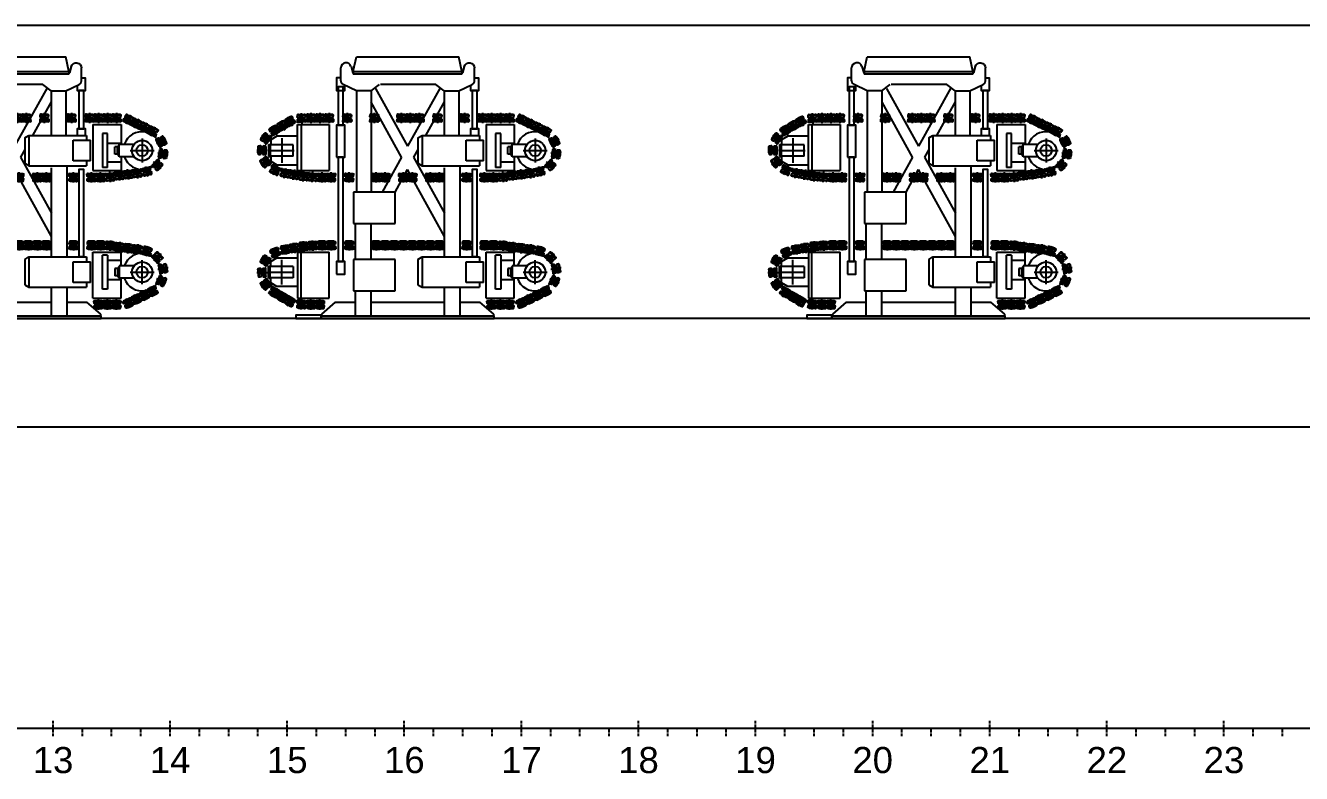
# Model space of a CAD drawing. Extents: x -77424 to 170509, y -26698 to 150000.
# Drawn here: x 35741 to 66254, y -1079 to 16800 of the extents above; entities that cross this region are included whole.
import ezdxf
from ezdxf.enums import TextEntityAlignment as Align

# ---------------------------------------------------------------- set-up
doc = ezdxf.new("R2010")
doc.units = 0
doc.header["$LTSCALE"] = 3.5
doc.header["$MEASUREMENT"] = 0
doc.header["$PDMODE"] = 35
doc.header["$PDSIZE"] = -1
doc.linetypes.add('E127-X-REF$0$CENTER2', pattern=[28.575, 19.05, -3.175, 3.175, -3.175])
doc.layers.get('0').update_dxf_attribs({"linetype": 'CONTINUOUS'})
doc.layers.add('_REFERENCE', color=253, linetype='CONTINUOUS')
doc.layers.add('E127-X-REF$0$1.04-FRAMELINES', color=2, linetype='E127-X-REF$0$CENTER2')
doc.styles.add('E127-X-REF$0$USOS-Text', font='arial.ttf')

# ---------------------------------------------------------------- blocks, each defined once
blk = doc.blocks.new('structure')
for p, q in [((-1305, 5910), (-1230, 6250)), ((-1230, 6250), (1220, 6250)), ((1295, 5910), (1220, 6250)), ((-1605, 5679), (-1605, 5988)), ((-1359, 6020), (-1316, 5868)), ((-1305, 5910), (-1305, 5840)), ((-1305, 5900), (1295, 5900)), ((1295, 5840), (-1305, 5840)), ((1295, 5910), (1295, 5840)), ((1349, 6020), (1306, 5868)), ((1595, 5679), (1595, 5988)), ((-1230, 5440), (-1547, 5588)), ((-880, 5440), (-680, 5590)), ((-770, 5495), (-5, 4113)), ((670, 5590), (-657, 5590)), ((771, 5514), (-5, 4113)), ((870, 5440), (670, 5590)), ((1220, 5440), (1537, 5588)), ((-1230, 5440), (-1230, 3015)), ((-880, 5440), (-1230, 5440)), ((-880, 5440), (-880, 3015)), ((870, 5440), (870, 4385)), ((870, 5440), (1220, 5440)), ((1220, 5440), (1220, 4385)), ((-148, 3855), (-876, 5171)), ((870, 5177), (425, 4374)), ((239, 4317), (339, 4374)), ((239, 4317), (239, 3707)), ((339, 4374), (339, 3649)), ((339, 4374), (1716, 4374)), ((1716, 4374), (1716, 4262)), ((239, 4038), (138, 3855)), ((1397, 4262), (1810, 4262)), ((1397, 3762), (1397, 4262)), ((1810, 3762), (1810, 4262)), ((-148, 3855), (-613, 3015)), ((138, 3855), (880, 2515)), ((239, 3707), (339, 3649)), ((1810, 3762), (1397, 3762)), ((1716, 3762), (1716, 3649)), ((-305, 3015), (-5, 3557)), ((880, 1959), (-5, 3557)), ((339, 3649), (1716, 3649)), ((880, 1467), (880, 3600)), ((1245, 3639), (1245, 1467)), ((-1300, 3015), (-1300, 2265)), ((-300, 3015), (-1300, 3015)), ((-300, 2265), (-300, 3015)), ((-1300, 2265), (-300, 2265)), ((-1255, 1407), (-1255, 2265)), ((-880, 1407), (-880, 2265)), ((-1300, 1407), (-1300, 657)), ((-300, 1407), (-1300, 1407)), ((-300, 657), (-300, 1407)), ((239, 1410), (339, 1467)), ((239, 1410), (239, 800)), ((339, 1467), (339, 742)), ((339, 1467), (1716, 1467)), ((1397, 1355), (1810, 1355)), ((1397, 855), (1397, 1355)), ((1716, 1467), (1716, 1355)), ((1810, 855), (1810, 1355)), ((-1300, 657), (-300, 657)), ((-1255, 50), (-1255, 657)), ((-880, 50), (-880, 657)), ((239, 800), (339, 742)), ((339, 742), (1716, 742)), ((880, 50), (880, 742)), ((1245, 742), (1245, 50)), ((1810, 855), (1397, 855)), ((1716, 855), (1716, 742)), ((-1734, 390), (-2065, 100)), ((-1734, 390), (-1255, 390)), ((-880, 390), (880, 390)), ((1245, 390), (1724, 390)), ((2055, 100), (1724, 390)), ((-2065, 100), (-2065, 50)), ((2055, 50), (2055, 100))]:
    blk.add_line(p, q)
for points in [[(-1605, 5746), (-1705, 5746), (-1705, 5446), (-1505, 5446), (-1505, 5568)], [(1495, 5568), (1495, 5445), (1695, 5445), (1695, 5745), (1595, 5745)], [(1695, 4374), (1695, 4530), (1495, 4530), (1495, 4374)]]:
    blk.add_lwpolyline(points)
for points in [[(-1665, 4620), (-1545, 4620), (-1545, 5534), (-1665, 5534)], [(1535, 4531), (1655, 4531), (1655, 5445), (1535, 5445)], [(-1705, 3850), (-1505, 3850), (-1505, 4620), (-1705, 4620)], [(-1665, 1360), (-1545, 1360), (-1545, 3850), (-1665, 3850)], [(1535, 1478), (1655, 1478), (1655, 3562), (1535, 3562)], [(-1705, 1060), (-1505, 1060), (-1505, 1360), (-1705, 1360)], [(-2675, 0), (-2075, 0), (-2075, 80), (-2675, 80)], [(-2075, 0), (2065, 0), (2065, 50), (-2075, 50)]]:
    blk.add_lwpolyline(points, close=True)
for centre, start, end in [((-1505, 5679), 180, 245), ((1495, 5679), 295, 0)]:
    blk.add_arc(centre, 100, start, end)
blk.add_ellipse((-1480, 5988), major_axis=(-125, 0), ratio=0.965926, start_param=3.407731, end_param=6.283185)
at = {"extrusion": (0, 0, -1)}
blk.add_ellipse((1470, 5988), major_axis=(125, 0), ratio=0.965926, start_param=3.407731, end_param=6.283185, dxfattribs=at)
blk.add_point((0, 0))
blk = doc.blocks.new('pad')
for p, q in [((-105, 67), (-110, 14)), ((-110, 14), (-109, 9)), ((-97, 72), (-105, 67)), ((-102, 172), (-103, 168)), ((-103, 168), (-103, 135)), ((-102, 50), (102, 50)), ((-99, 120), (-99, 144)), ((-95, 156), (-98, 156)), ((-98, 145), (-95, 145)), ((-59, 72), (-97, 72)), ((-85, 77), (-96, 75)), ((-96, 75), (-96, 72)), ((-95, 158), (-94, 159)), ((-95, 158), (-95, 109)), ((-94, 111), (-95, 111)), ((-95, 109), (-94, 108)), ((94, 159), (-94, 159)), ((-94, 108), (-94, 111)), ((-13, 111), (-94, 111)), ((-94, 108), (-13, 108)), ((-94, 21), (104, 21)), ((-71, 188), (-92, 182)), ((-75, 77), (-85, 77)), ((84, 0), (-84, 0)), ((-76, 108), (-74, 72)), ((-75, 72), (-75, 77)), ((-10, 85), (-72, 85)), ((-68, 188), (68, 188)), ((-56, 21), (-56, 35)), ((-47, 21), (-47, 35)), ((-33, 64), (-32, 67)), ((-33, 64), (43, 64)), ((-28, 21), (-28, 35)), ((-27, 72), (27, 72)), ((-18, 21), (-18, 35)), ((-13, 111), (-13, 108)), ((-10, 103), (-10, 72)), ((-10, 103), (-5, 103)), ((-5, 109), (5, 109)), ((-5, 109), (-5, 72)), ((0, 217), (0, -31)), ((5, 109), (5, 72)), ((10, 103), (5, 103)), ((10, 103), (10, 72)), ((10, 85), (72, 85)), ((13, 111), (13, 108)), ((13, 111), (94, 111)), ((94, 108), (13, 108)), ((18, 21), (18, 35)), ((28, 21), (28, 35)), ((33, 64), (32, 67)), ((47, 21), (47, 35)), ((56, 21), (56, 35)), ((59, 72), (97, 72)), ((71, 188), (92, 182)), ((76, 108), (74, 72)), ((75, 72), (75, 77)), ((75, 77), (85, 77)), ((85, 77), (96, 75)), ((95, 158), (94, 159)), ((94, 108), (94, 111)), ((94, 111), (95, 111)), ((95, 109), (94, 108)), ((95, 158), (95, 109)), ((95, 156), (98, 156)), ((98, 145), (95, 145)), ((96, 75), (96, 72)), ((97, 72), (105, 67)), ((99, 120), (99, 144)), ((102, 172), (103, 168)), ((103, 168), (103, 135)), ((105, 67), (110, 14)), ((110, 14), (109, 9))]:
    blk.add_line(p, q)
for points in [[(-84, 0), (-85, 0), (-107, 6)], [(-35, 50), (-37, 55), (-44, 65), (-49, 69), (-55, 72), (-59, 72)], [(-18, 35), (-28, 35), (-47, 35), (-56, 35)], [(18, 35), (28, 35), (47, 35), (56, 35)], [(35, 50), (37, 55), (44, 65), (49, 69), (55, 72), (59, 72)], [(84, 0), (85, 0), (107, 6)]]:
    blk.add_lwpolyline(points)
for points in [[(-29, 136), (-19, 136), (-14, 127), (-19, 118), (-29, 118), (-34, 127)], [(29, 136), (19, 136), (14, 127), (19, 118), (29, 118), (34, 127)]]:
    blk.add_lwpolyline(points, close=True)
for centre, radius, start, end in [((-105, 14), 5, 175, 185), ((-106, 9), 3, 185, 255), ((-102, 45), 5, 90, 175), ((-98, 135), 5, 180, 258.463), ((-91, 120), 7.5, 180, 237.769), ((-37, -11), 50, 67.6012, 112.3988), ((-27, 67), 5, 90, 175), ((37, -11), 50, 67.6012, 112.3988), ((27, 67), 5, 5, 90), ((91, 120), 7.5, 302.231, 0), ((98, 135), 5, 281.537, 0), ((102, 45), 5, 5, 90), ((106, 9), 3, 285, 355), ((105, 14), 5, 355, 5)]:
    blk.add_arc(centre, radius, start, end)
for centre, major_axis, ratio, start_param, end_param in [((-88, 169), (15, 0), 0.939926, 1.865031, 2.903271), ((-98, 183), (0, -27.4), 0.182385, 5.127165, 6.283185), ((-86, 144), (-12, 0), 0.976709, 6.192132, 6.283185), ((-98, 150), (5, 0), 0.976709, 4.521168, 4.712389), ((-68, 176), (13, 0), 0.939926, 1.570796, 1.865031)]:
    blk.add_ellipse(centre, major_axis=major_axis, ratio=ratio, start_param=start_param, end_param=end_param)
at = {"extrusion": (0, 0, -1)}
for centre, major_axis, ratio, start_param, end_param in [((0, 104), (15, 0), 0.976616, 3.627111, 5.797667), ((0, 101), (-15, 0), 0.976616, 0.485518, 2.656075), ((68, 176), (-13, 0), 0.939926, 1.570796, 1.865031), ((88, 169), (-15, 0), 0.939926, 1.865031, 2.903271), ((98, 183), (0, -27.4), 0.182385, 5.127165, 6.283185), ((98, 150), (-5, 0), 0.976709, 4.521168, 4.712389), ((86, 144), (12, 0), 0.976709, 6.192132, 6.283185)]:
    blk.add_ellipse(centre, major_axis=major_axis, ratio=ratio, start_param=start_param, end_param=end_param, dxfattribs=at)
blk = doc.blocks.new('tracks')
for p, q in [((-2640, 3532), (-2640, 4637)), ((-2640, 4637), (-1880, 4637)), ((-2555, 4637), (-2555, 3532)), ((-1880, 4637), (-1880, 3532)), ((1870, 4637), (2545, 4637)), ((1870, 4637), (1870, 3532)), ((2545, 4637), (2545, 4159)), ((-3130, 4352), (-3280, 4265)), ((-2640, 4352), (-3130, 4352)), ((2096, 4419), (2096, 3604)), ((2221, 4419), (2096, 4419)), ((2221, 3604), (2221, 4419)), ((-3330, 4157), (-3330, 3867)), ((-3330, 4157), (-3290, 4157)), ((-3290, 4157), (-3290, 3867)), ((-2740, 4147), (-3290, 4147)), ((-3280, 4265), (-3280, 4147)), ((-2740, 3877), (-2740, 4147)), ((2221, 4187), (2545, 4187)), ((2393, 3922), (2393, 4102)), ((2453, 4102), (2393, 4102)), ((2453, 4102), (2498, 4147)), ((2453, 3922), (2453, 4102)), ((2498, 3864), (2498, 4159)), ((2852, 4159), (2498, 4159)), ((2498, 3864), (2498, 4159)), ((-3330, 3867), (-3290, 3867)), ((-3290, 3947), (-3290, 3877)), ((-2740, 3877), (-3290, 3877)), ((-3280, 3877), (-3280, 3759)), ((-3280, 3759), (-3130, 3672)), ((-3130, 3672), (-2640, 3672)), ((2545, 3732), (2221, 3732)), ((2453, 3922), (2393, 3922)), ((2453, 3922), (2498, 3877)), ((2852, 3864), (2498, 3864)), ((2545, 3864), (2545, 3532)), ((-2640, 3532), (-1880, 3532)), ((1870, 3532), (2545, 3532)), ((2221, 3604), (2096, 3604)), ((-2640, 1585), (-1880, 1585)), ((-2640, 1585), (-2640, 480)), ((-2555, 480), (-2555, 1585)), ((-1880, 480), (-1880, 1585)), ((1870, 1585), (2545, 1585)), ((1870, 480), (1870, 1585)), ((2545, 1253), (2545, 1585)), ((-3330, 960), (-3330, 1250)), ((-3330, 1250), (-3290, 1250)), ((-3290, 960), (-3290, 1250)), ((-2740, 1240), (-3290, 1240)), ((-3290, 1170), (-3290, 1240)), ((-3280, 1358), (-3130, 1445)), ((-3280, 1240), (-3280, 1358)), ((-3130, 1445), (-2640, 1445)), ((-2740, 1240), (-2740, 970)), ((2096, 698), (2096, 1513)), ((2221, 1513), (2096, 1513)), ((2221, 1513), (2221, 698)), ((2545, 1385), (2221, 1385)), ((2453, 1195), (2498, 1240)), ((2498, 1253), (2498, 958)), ((2852, 1253), (2498, 1253)), ((2498, 1253), (2498, 958)), ((-3330, 960), (-3290, 960)), ((-2740, 970), (-3290, 970)), ((-3280, 852), (-3280, 970)), ((2221, 930), (2545, 930)), ((2393, 1195), (2393, 1015)), ((2453, 1195), (2393, 1195)), ((2453, 1015), (2393, 1015)), ((2453, 1195), (2453, 1015)), ((2453, 1015), (2498, 970)), ((2852, 958), (2498, 958)), ((2545, 480), (2545, 958)), ((-3130, 765), (-3280, 852)), ((-2640, 765), (-3130, 765)), ((2221, 698), (2096, 698)), ((-2640, 480), (-1880, 480)), ((1870, 480), (2545, 480))]:
    blk.add_line(p, q)
at = {"linetype": 'Continuous'}
for p, q in [((-3015, 4307), (-3015, 3717)), ((3045, 4300), (3045, 3725)), ((-3310, 4012), (-2720, 4012)), ((2758, 4012), (3333, 4012)), ((-3015, 810), (-3015, 1400)), ((3045, 818), (3045, 1393)), ((-3310, 1105), (-2720, 1105)), ((2758, 1105), (3333, 1105))]:
    blk.add_line(p, q, dxfattribs=at)
for centre, radius in [((3045, 4012), 243), ((3045, 4012), 135), ((3045, 1105), 243), ((3045, 1105), 135)]:
    blk.add_circle(centre, radius)
for centre in [(3045, 4012), (3045, 1105)]:
    blk.add_arc(centre, 450, 199.134, 160.866)
blk.add_point((0, 0))
for p, rotation in [((-2537, 4690), 3.62), ((2675, 4667), 334.330391095817), ((-3146, 4412), 30.371236057818), ((-2960, 4522), 30.371236057818), ((-2774, 4631), 30.371236057818), ((2870, 4573), 334.330391095817), ((3065, 4480), 334.330391095817), ((3259, 4386), 334.330391095817), ((3259, 4386), 334.330391095818), ((-3320, 4252), 54.5), ((3421, 4186), 295.629864612967), ((-3396, 4020), 89), ((3453, 3943), 261.129864612967), ((-3327, 3783), 122.57), ((-3138, 3627), 156.78), ((3342, 3724), 226.629864612967), ((-2918, 3563), 170), ((-2705, 3526), 170), ((-2486, 3488), 175.24), ((-2271, 3470), 175.24), ((-2050, 3462), 180), ((-1834, 3462), 180), ((-1402, 3462), 180), ((-755, 3462), 180), ((-539, 3462), 180), ((-107, 3462), 180), ((109, 3462), 180), ((541, 3462), 180), ((757, 3462), 180), ((1404, 3462), 180), ((1836, 3462), 180), ((2052, 3462), 180), ((2272, 3470), 183.94), ((2489, 3507), 187.03), ((2703, 3533), 187.03), ((2917, 3560), 187.03), ((3137, 3602), 194.26)]:
    blk.add_blockref('pad', p, dxfattribs=dict(rotation=rotation))
for p in [(-2317, 4697), (-2101, 4697), (-1885, 4697), (-1453, 4697), (-806, 4697), (-158, 4697), (58, 4697), (274, 4697), (706, 4697), (1353, 4697), (1785, 4697), (2001, 4697), (2217, 4697), (2433, 4697)]:
    blk.add_blockref('pad', p)
at = {"xscale": -1}
for p, rotation in [((-2486, 1629), 4.76), ((-2271, 1647), 4.76), ((2272, 1647), 356.06), ((2489, 1610), 352.97), ((-3327, 1334), 57.43), ((-3138, 1490), 23.22), ((-2918, 1554), 10), ((-2705, 1591), 10), ((2703, 1584), 352.97), ((2917, 1557), 352.97), ((3137, 1515), 345.74), ((3342, 1393), 313.370135387033), ((3453, 1174), 278.870135387033), ((-3396, 1097), 91), ((-3320, 865), 125.5), ((3421, 931), 244.370135387033), ((-3146, 705), 149.628763942182), ((-2960, 595), 149.628763942182), ((2870, 544), 205.669608904183), ((3065, 637), 205.669608904183), ((3259, 731), 205.669608904183), ((3259, 731), 205.669608904182), ((-2774, 486), 149.628763942182), ((-2537, 427), 176.38), ((-2317, 420), 180), ((-2101, 420), 180), ((2001, 420), 180), ((2217, 420), 180), ((2433, 420), 180), ((2675, 450), 205.669608904183)]:
    blk.add_blockref('pad', p, dxfattribs=dict(at, rotation=rotation))
for p in [(-2050, 1655), (-1834, 1655), (-1402, 1655), (-755, 1655), (-539, 1655), (-323, 1655), (-107, 1655), (109, 1655), (325, 1655), (541, 1655), (757, 1655), (1404, 1655), (1836, 1655), (2052, 1655)]:
    blk.add_blockref('pad', p, dxfattribs=at)
blk = doc.blocks.new('E127-X-REF$0$FRAMELINE2')
at = {"layer": 'E127-X-REF$0$1.04-FRAMELINES', "linetype": 'E127-X-REF$0$CENTER2'}
for p, q in [((-700, 0), (158200, 0)), ((36400, -188), (36400, 187)), ((37100, -188), (37100, 0)), ((38500, -188), (38500, 0)), ((39200, -188), (39200, 187)), ((39900, -188), (39900, 0)), ((40600, -188), (40600, 0)), ((42000, -188), (42000, 187)), ((42700, -188), (42700, 0)), ((44100, -188), (44100, 0)), ((44800, -188), (44800, 187)), ((46200, -188), (46200, 0)), ((46900, -188), (46900, 0)), ((47600, -188), (47600, 187)), ((48300, -188), (48300, 0)), ((49700, -188), (49700, 0)), ((50400, -188), (50400, 187)), ((51800, -188), (51800, 0)), ((52500, -188), (52500, 0)), ((53200, -188), (53200, 187)), ((53900, -188), (53900, 0)), ((54600, -188), (54600, 0)), ((56000, -188), (56000, 187)), ((57400, -188), (57400, 0)), ((58100, -188), (58100, 0)), ((58800, -188), (58800, 187)), ((59500, -188), (59500, 0)), ((60200, -188), (60200, 0)), ((61600, -188), (61600, 187)), ((62300, -188), (62300, 0)), ((63700, -188), (63700, 0)), ((64400, -188), (64400, 187)), ((65800, -188), (65800, 0)), ((37800, -188), (37800, 0)), ((41300, -188), (41300, 0)), ((43400, -188), (43400, 0)), ((45500, -188), (45500, 0)), ((49000, -188), (49000, 0)), ((51100, -188), (51100, 0)), ((55300, -188), (55300, 0)), ((56700, -188), (56700, 0)), ((60900, -188), (60900, 0)), ((63000, -188), (63000, 0)), ((65100, -188), (65100, 0))]:
    blk.add_line(p, q, dxfattribs=at)
at = {"layer": 'E127-X-REF$0$1.04-FRAMELINES', "color": 7, "linetype": 'E127-X-REF$0$CENTER2', "style": 'E127-X-REF$0$USOS-Text'}
for s, p in [('13', (36400, -446)), ('14', (39200, -446)), ('15', (42000, -446)), ('16', (44800, -446)), ('17', (47600, -446)), ('18', (50400, -446)), ('19', (53200, -446)), ('20', (56000, -446)), ('21', (58800, -446)), ('22', (61600, -446)), ('23', (64400, -446))]:
    blk.add_text(s, height=625, dxfattribs=at).set_placement(p, align=Align.TOP_CENTER)
blk = doc.blocks.new('S1200_outlint')
at = {"lineweight": -3}
for p, q in [((153358, 16800), (0, 16800)), ((150019, 9800), (14000, 9800)), ((33726, 0), (150026, 0))]:
    blk.add_line(p, q, dxfattribs=at)
blk.add_blockref('E127-X-REF$0$FRAMELINE2', (0, 0), dxfattribs=at)

msp = doc.modelspace()

# ---------------------------------------------------------------- linework, layer by layer
at = {"color": 4}
msp.add_line((151476.5, 7199.9), (-77423.6, 7205), dxfattribs=at)

# ---------------------------------------------------------------- block references
at = {"layer": '_REFERENCE'}
for name, p in [('S1200_outlint', (0, 0)), ('structure', (35484, 9800)), ('structure', (44884, 9800)), ('structure', (57101.7, 9800)), ('tracks', (35484, 9800)), ('tracks', (44884, 9800)), ('tracks', (57101.7, 9800))]:
    msp.add_blockref(name, p, dxfattribs=at)

doc.saveas('drawing.dxf')
